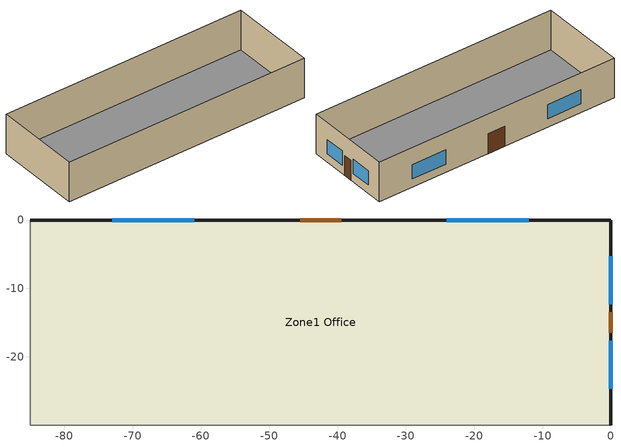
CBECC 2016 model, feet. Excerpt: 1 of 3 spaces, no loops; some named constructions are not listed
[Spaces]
Zone1 Office
 floor ground (NACM_BG Slab Floor): -85,-30 -85,0 0,0 0,-30 z0
 wall outside (NACM_Metal Framed Wall): 0,-30 0,0 -85,0 z0:14
 wall to Zone2 Fine Storage (NACM_Interior Wall): -85,0 -85,-30 0,-30 z0:14
 window (Fixed Window): -12,0 -24,0 / -61,0 -73,0 / 0,-24.67 0,-17.67 / 0,-12.33 0,-5.33 z3:8
 door (Swinging-Door): -39.5,0 -45.5,0 / 0,-16.5 0,-13.5 z0:7
[SchDay] Type=Fraction
Name | Hr
WarehouseServiceHotWaterSun | ( 0.02, 0.02, 0.02, 0.02, 0.02, 0.02, 0.02, 0.02, 0.02, 0.02, 0.02, 0.02, 0.04, 0.04, 0.02, 0.02, 0.02, 0.02, 0.02, 0.02, 0.02, 0.02, 0.02, 0.02 )
WarehouseServiceHotWaterWD | ( 0.02, 0.02, 0.02, 0.02, 0.05, 0.07, 0.07, 0.1, 0.3, 0.36, 0.36, 0.46, 0.57, 0.43, 0.38, 0.4, 0.3, 0.18, 0.03, 0.03, 0.03, 0.03, 0.03, 0.03 )
WarehouseServiceHotWaterSat | ( 0.02, 0.02, 0.02, 0.02, 0.02, 0.02, 0.02, 0.02, 0.06, 0.12, 0.12, 0.17, 0.04, 0.04, 0.02, 0.02, 0.02, 0.02, 0.02, 0.02, 0.02, 0.02, 0.02, 0.02 )
WarehouseInfiltrationSun | ( 1, 1, 1, 1, 1, 1, 1, 1, 1, 1, 1, 1, 1, 1, 1, 1, 1, 1, 1, 1, 1, 1, 1, 1 )
WarehouseInfiltrationWD | ( 1, 1, 1, 1, 1, 1, 0.25, 0.25, 0.25, 0.25, 0.25, 0.25, 0.25, 0.25, 0.25, 0.25, 0.25, 1, 1, 1, 1, 1, 1, 1 )
WarehouseInfiltrationSat | ( 1, 1, 1, 1, 1, 1, 1, 0.25, 0.25, 0.25, 0.25, 0.25, 0.25, 0.25, 0.25, 0.25, 1, 1, 1, 1, 1, 1, 1, 1 )
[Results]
End Use | Proposed Design Site (MWh) | Proposed Design Site (MBtu) | Proposed Design TDV (kBtu/ft²-yr) | Standard Design Site (MWh) | Standard Design Site (MBtu) | Standard Design TDV (kBtu/ft²-yr) | Compliance TDV Margin (kBtu/ft²-yr)
Space Heating | -- | 163.0 | 5.60 | -- | 143.6 | 4.88 | -0.72
Space Cooling | 1.8 | -- | 1.99 | 1.1 | -- | 1.39 | -0.60
Indoor Fans | 79.2 | -- | 38.47 | 88.3 | -- | 42.90 | 4.43
Heat Rejection | -- | -- | -- | -- | -- | -- | --
Pumps & Misc. | -- | -- | -- | -- | -- | -- | --
Domestic Hot Water | -- | 11.3 | 0.33 | -- | 16.2 | 0.47 | 0.14
Indoor Lighting | 20.0 | -- | 9.38 | 20.2 | -- | 9.46 | 0.08
COMPLIANCE TOTAL | 101.0 | 174.3 | 55.77 | 109.6 | 159.8 | 59.10 | 3.33
Receptacle | 34.2 | -- | 17.85 | 34.2 | -- | 17.85 | 
Process | -- | -- | -- | -- | -- | -- | 
Other Ltg | -- | -- | -- | -- | -- | -- | 
TOTAL | 135.2 | 174.3 | 73.62 | 143.8 | 159.8 | 76.95 | 
PASS
